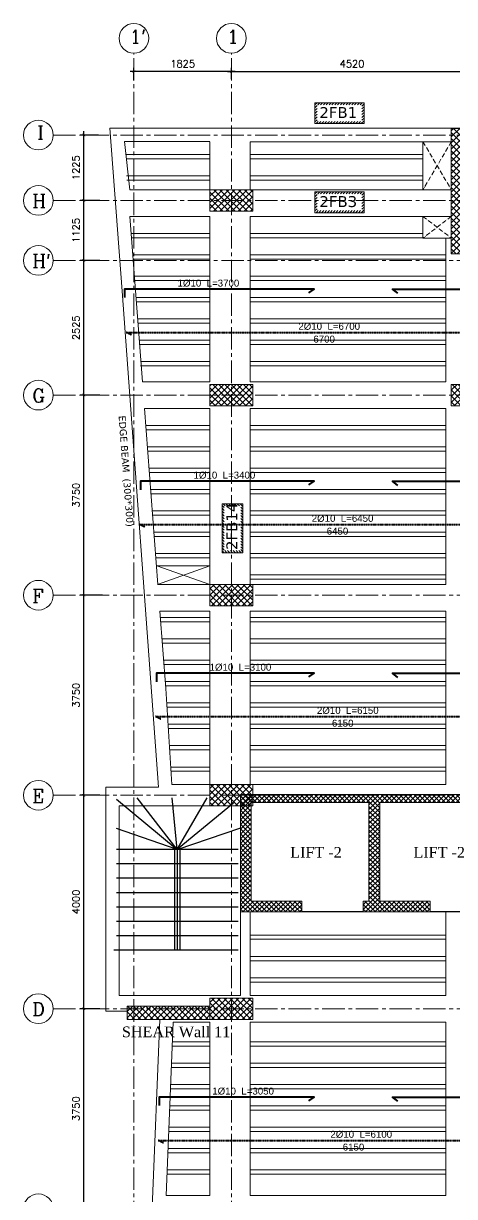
# Model space of a CAD drawing. Header units: inches. Extents: x -26151 to 62940, y -10194 to 246332.
# Drawn here: x 20302 to 21110, y 117849 to 120048 of the extents above; entities that cross this region are included whole.
import ezdxf

# ---------------------------------------------------------------- set-up
doc = ezdxf.new("R2010")
doc.units = ezdxf.units.IN
doc.header["$LTSCALE"] = 0.7
doc.header["$MEASUREMENT"] = 0
for name, pattern in [('ACAD_ISO10W100', [18, 12, -3, 0, -3]), ('CENTER2', [1.125, 0.75, -0.125, 0.125, -0.125]), ('DASHED2', [0.375, 0.25, -0.125])]:
    doc.linetypes.add(name, pattern=pattern)
doc.layers.get('0').update_dxf_attribs({"lineweight": 13})
doc.layers.get('Defpoints').update_dxf_attribs({"lineweight": 5})
for name, color, linetype, lineweight in [('axis', 254, 'ACAD_ISO10W100', 9), ('BEAM', 5, 'Continuous', 0), ('COLUMN', 4, 'Continuous', 20), ('dim', 1, 'Continuous', 25), ('hach', 9, 'Continuous', 9), ('hach 1', 254, 'Continuous', 9), ('hatch', 9, 'Continuous', 9), ('TEXT', 3, 'Continuous', 25), ('top renforcment', 7, 'Continuous', 40), ('VIS', 8, 'Continuous', 18)]:
    doc.layers.add(name, color=color, linetype=linetype, lineweight=lineweight)
doc.layers.add('FURNITURE', color=4, linetype='Continuous')
doc.styles.add('100', font='romans.shx', dxfattribs={"height": 13.5})
doc.styles.add('GENERATED_STYLE_4', font='verdanai.ttf')
doc.styles.add('QW', font='times.ttf', dxfattribs={"height": 15})
doc.styles.add('romanc', font='verdana.ttf', dxfattribs={"height": 250})
doc.styles.get("Standard").update_dxf_attribs({"font": 'arial.ttf', "height": 13})
doc.dimstyles.new('abr100', dxfattribs={"dimtxt": 15, "dimasz": 5, "dimexe": 7, "dimexo": 7, "dimgap": 8, "dimtad": 1, "dimdec": 0, "dimlfac": 10, "dimzin": 4, "dimdsep": 46, "dimtxsty": '100', "dimblk": 'ARCHTICK', "dimcen": 0.09, "dimdle": 7, "dimclrd": 1, "dimclre": 8, "dimclrt": 2, "dimadec": 0, "dimazin": 1, "dimtfac": 1, "dimtdec": 0, "dimtix": 1, "dimtofl": 0, "dimtmove": 0, "dimatfit": 3, "dimldrblk": 'ARCHTICK', "dimfxl": 0, "dimtolj": 1, "dimtzin": 0, "dimlwd": -1, "dimlwe": -1, "dimarcsym": 0})
doc.dimstyles.get("Standard").update_dxf_attribs({"dimtxt": 13, "dimasz": 5, "dimexe": 0.18, "dimexo": 0.0625, "dimgap": 6, "dimtad": 1, "dimdec": 0, "dimlfac": 10, "dimzin": 0, "dimdsep": 46, "dimtxsty": 'Standard', "dimblk": 'ARCHTICK', "dimcen": 0.09, "dimse1": 1, "dimse2": 1, "dimclrd": 1, "dimclre": 7, "dimclrt": 3, "dimadec": 0, "dimazin": 0, "dimtfac": 1, "dimtdec": 0, "dimtix": 1, "dimtofl": 0, "dimtmove": 0, "dimatfit": 3, "dimldrblk": 'ARCHTICK', "dimfxl": 0, "dimtolj": 1, "dimtzin": 0, "dimarcsym": 0})

# ---------------------------------------------------------------- blocks, each defined once
blk = doc.blocks.new('_ArchTick')
at = {"color": 0, "linetype": 'ByBlock', "lineweight": 0, "const_width": 0.15}
blk.add_lwpolyline([(-0.5, -0.5), (0.5, 0.5)], dxfattribs=at)
blk = doc.blocks.new('*D419')
at = {"layer": 'Defpoints', "color": 0, "transparency": 16777216}
for p in [(21143.9, 119957.4), (20691.9, 119936.5), (21143.9, 119925.7)]:
    blk.add_point(p, dxfattribs=at)
at = {"layer": 'dim', "color": 8, "transparency": 16777216}
for p, q in [((20691.9, 119943.5), (20691.9, 119964.4)), ((21143.9, 119932.7), (21143.9, 119964.4))]:
    blk.add_line(p, q, dxfattribs=at)
at = {"layer": 'dim', "color": 1, "transparency": 16777216}
blk.add_line((20684.9, 119957.4), (21150.9, 119957.4), dxfattribs=at)
at = {"layer": 'dim', "color": 1, "transparency": 16777216, "xscale": 5, "yscale": 5, "zscale": 5, "rotation": 180}
blk.add_blockref('_ArchTick', (20691.9, 119957.4), dxfattribs=at)
at = {"layer": 'dim', "color": 1, "transparency": 16777216, "xscale": 5, "yscale": 5, "zscale": 5}
blk.add_blockref('_ArchTick', (21143.9, 119957.4), dxfattribs=at)
at = {"layer": 'dim', "color": 2, "transparency": 16777216, "insert": (20917.9, 119972.1), "char_height": 13.5, "attachment_point": 5, "style": '100'}
blk.add_mtext('\\A1;4520', dxfattribs=at)
blk = doc.blocks.new('*D424')
at = {"layer": 'Defpoints', "color": 0, "transparency": 16777216}
for p in [(20415.6, 118201.1), (20452.8, 118201.1), (20432.9, 117826.1)]:
    blk.add_point(p, dxfattribs=at)
at = {"layer": 'dim', "color": 1, "transparency": 16777216}
blk.add_line((20415.6, 117819.1), (20415.6, 118208.1), dxfattribs=at)
at = {"layer": 'dim', "color": 8, "transparency": 16777216}
for p, q in [((20445.8, 118201.1), (20408.6, 118201.1)), ((20425.9, 117826.1), (20408.6, 117826.1))]:
    blk.add_line(p, q, dxfattribs=at)
at = {"layer": 'dim', "color": 1, "transparency": 16777216, "xscale": 5, "yscale": 5, "zscale": 5}
for p, rotation in [((20415.6, 118201.1), 90), ((20415.6, 117826.1), 270)]:
    blk.add_blockref('_ArchTick', p, dxfattribs=dict(at, rotation=rotation))
at = {"layer": 'dim', "color": 2, "transparency": 16777216, "insert": (20400.9, 118013.6), "char_height": 13.5, "attachment_point": 5, "rotation": 90, "style": '100'}
blk.add_mtext('\\A1;3750', dxfattribs=at)
blk = doc.blocks.new('*D425')
at = {"layer": 'Defpoints', "color": 0, "transparency": 16777216}
for p in [(20415.6, 118601.1), (20452.8, 118601.1), (20452.8, 118201.1)]:
    blk.add_point(p, dxfattribs=at)
at = {"layer": 'dim', "color": 8, "transparency": 16777216}
for p, q in [((20445.8, 118601.1), (20408.6, 118601.1)), ((20445.8, 118201.1), (20408.6, 118201.1))]:
    blk.add_line(p, q, dxfattribs=at)
at = {"layer": 'dim', "color": 1, "transparency": 16777216}
blk.add_line((20415.6, 118194.1), (20415.6, 118608.1), dxfattribs=at)
at = {"layer": 'dim', "color": 1, "transparency": 16777216, "xscale": 5, "yscale": 5, "zscale": 5}
for p, rotation in [((20415.6, 118601.1), 90), ((20415.6, 118201.1), 270)]:
    blk.add_blockref('_ArchTick', p, dxfattribs=dict(at, rotation=rotation))
at = {"layer": 'dim', "color": 2, "transparency": 16777216, "insert": (20400.9, 118401.1), "char_height": 13.5, "attachment_point": 5, "rotation": 90, "style": '100'}
blk.add_mtext('\\A1;4000', dxfattribs=at)
blk = doc.blocks.new('*D426')
at = {"layer": 'Defpoints', "color": 0, "transparency": 16777216}
for p in [(20415.6, 118976.1), (20457.8, 118976.1), (20452.8, 118601.1)]:
    blk.add_point(p, dxfattribs=at)
at = {"layer": 'dim', "color": 8, "transparency": 16777216}
for p, q in [((20450.8, 118976.1), (20408.6, 118976.1)), ((20445.8, 118601.1), (20408.6, 118601.1))]:
    blk.add_line(p, q, dxfattribs=at)
at = {"layer": 'dim', "color": 1, "transparency": 16777216}
blk.add_line((20415.6, 118594.1), (20415.6, 118983.1), dxfattribs=at)
at = {"layer": 'dim', "color": 1, "transparency": 16777216, "xscale": 5, "yscale": 5, "zscale": 5}
for p, rotation in [((20415.6, 118976.1), 90), ((20415.6, 118601.1), 270)]:
    blk.add_blockref('_ArchTick', p, dxfattribs=dict(at, rotation=rotation))
at = {"layer": 'dim', "color": 2, "transparency": 16777216, "insert": (20400.9, 118788.6), "char_height": 13.5, "attachment_point": 5, "rotation": 90, "style": '100'}
blk.add_mtext('\\A1;3750', dxfattribs=at)
blk = doc.blocks.new('*D427')
at = {"layer": 'Defpoints', "color": 0, "transparency": 16777216}
for p in [(20415.6, 119351.1), (20452.8, 119351.1), (20457.8, 118976.1)]:
    blk.add_point(p, dxfattribs=at)
at = {"layer": 'dim', "color": 8, "transparency": 16777216}
for p, q in [((20445.8, 119351.1), (20408.6, 119351.1)), ((20450.8, 118976.1), (20408.6, 118976.1))]:
    blk.add_line(p, q, dxfattribs=at)
at = {"layer": 'dim', "color": 1, "transparency": 16777216}
blk.add_line((20415.6, 118969.1), (20415.6, 119358.1), dxfattribs=at)
at = {"layer": 'dim', "color": 1, "transparency": 16777216, "xscale": 5, "yscale": 5, "zscale": 5}
for p, rotation in [((20415.6, 119351.1), 90), ((20415.6, 118976.1), 270)]:
    blk.add_blockref('_ArchTick', p, dxfattribs=dict(at, rotation=rotation))
at = {"layer": 'dim', "color": 2, "transparency": 16777216, "insert": (20400.9, 119163.6), "char_height": 13.5, "attachment_point": 5, "rotation": 90, "style": '100'}
blk.add_mtext('\\A1;3750', dxfattribs=at)
blk = doc.blocks.new('*D428')
at = {"layer": 'Defpoints', "color": 0, "transparency": 16777216}
for p in [(20415.6, 119603.6), (20452.8, 119603.6), (20452.8, 119351.1)]:
    blk.add_point(p, dxfattribs=at)
at = {"layer": 'dim', "color": 1, "transparency": 16777216}
blk.add_line((20415.6, 119344.1), (20415.6, 119610.6), dxfattribs=at)
at = {"layer": 'dim', "color": 8, "transparency": 16777216}
for p, q in [((20445.8, 119603.6), (20408.6, 119603.6)), ((20445.8, 119351.1), (20408.6, 119351.1))]:
    blk.add_line(p, q, dxfattribs=at)
at = {"layer": 'dim', "color": 1, "transparency": 16777216, "xscale": 5, "yscale": 5, "zscale": 5}
for p, rotation in [((20415.6, 119603.6), 90), ((20415.6, 119351.1), 270)]:
    blk.add_blockref('_ArchTick', p, dxfattribs=dict(at, rotation=rotation))
at = {"layer": 'dim', "color": 2, "transparency": 16777216, "insert": (20400.9, 119477.3), "char_height": 13.5, "attachment_point": 5, "rotation": 90, "style": '100'}
blk.add_mtext('\\A1;2525', dxfattribs=at)
blk = doc.blocks.new('*D429')
at = {"layer": 'Defpoints', "color": 0, "transparency": 16777216}
for p in [(20415.6, 119838.6), (20449.9, 119838.6), (20452.8, 119716.1)]:
    blk.add_point(p, dxfattribs=at)
at = {"layer": 'dim', "color": 8, "transparency": 16777216}
for p, q in [((20442.9, 119838.6), (20408.6, 119838.6)), ((20445.8, 119716.1), (20408.6, 119716.1))]:
    blk.add_line(p, q, dxfattribs=at)
at = {"layer": 'dim', "color": 1, "transparency": 16777216}
blk.add_line((20415.6, 119709.1), (20415.6, 119845.6), dxfattribs=at)
at = {"layer": 'dim', "color": 1, "transparency": 16777216, "xscale": 5, "yscale": 5, "zscale": 5}
for p, rotation in [((20415.6, 119838.6), 90), ((20415.6, 119716.1), 270)]:
    blk.add_blockref('_ArchTick', p, dxfattribs=dict(at, rotation=rotation))
at = {"layer": 'dim', "color": 2, "transparency": 16777216, "insert": (20400.9, 119777.3), "char_height": 13.5, "attachment_point": 5, "rotation": 90, "style": '100'}
blk.add_mtext('\\A1;1225', dxfattribs=at)
blk = doc.blocks.new('*D430')
at = {"layer": 'Defpoints', "color": 0, "transparency": 16777216}
for p in [(20415.6, 119716.1), (20452.8, 119716.1), (20452.8, 119603.6)]:
    blk.add_point(p, dxfattribs=at)
at = {"layer": 'dim', "color": 1, "transparency": 16777216}
blk.add_line((20415.6, 119596.6), (20415.6, 119723.1), dxfattribs=at)
at = {"layer": 'dim', "color": 8, "transparency": 16777216}
for p, q in [((20445.8, 119716.1), (20408.6, 119716.1)), ((20445.8, 119603.6), (20408.6, 119603.6))]:
    blk.add_line(p, q, dxfattribs=at)
at = {"layer": 'dim', "color": 1, "transparency": 16777216, "xscale": 5, "yscale": 5, "zscale": 5}
for p, rotation in [((20415.6, 119716.1), 90), ((20415.6, 119603.6), 270)]:
    blk.add_blockref('_ArchTick', p, dxfattribs=dict(at, rotation=rotation))
at = {"layer": 'dim', "color": 2, "transparency": 16777216, "insert": (20400.9, 119659.8), "char_height": 13.5, "attachment_point": 5, "rotation": 90, "style": '100'}
blk.add_mtext('\\A1;1125', dxfattribs=at)
blk = doc.blocks.new('*D441')
at = {"layer": 'Defpoints', "color": 0, "transparency": 16777216}
for p in [(20509.4, 119957.4), (20509.4, 119934), (20691.9, 119936.8)]:
    blk.add_point(p, dxfattribs=at)
at = {"layer": 'dim', "color": 8, "transparency": 16777216}
for p, q in [((20509.4, 119941), (20509.4, 119964.4)), ((20691.9, 119943.8), (20691.9, 119964.4))]:
    blk.add_line(p, q, dxfattribs=at)
at = {"layer": 'dim', "color": 1, "transparency": 16777216}
blk.add_line((20698.9, 119957.4), (20502.4, 119957.4), dxfattribs=at)
at = {"layer": 'dim', "color": 1, "transparency": 16777216, "xscale": 5, "yscale": 5, "zscale": 5, "rotation": 180}
blk.add_blockref('_ArchTick', (20509.4, 119957.4), dxfattribs=at)
at = {"layer": 'dim', "color": 1, "transparency": 16777216, "xscale": 5, "yscale": 5, "zscale": 5}
blk.add_blockref('_ArchTick', (20691.9, 119957.4), dxfattribs=at)
at = {"layer": 'dim', "color": 2, "transparency": 16777216, "insert": (20600.6, 119972.1), "char_height": 13.5, "attachment_point": 5, "style": '100'}
blk.add_mtext('\\A1;1825', dxfattribs=at)
blk = doc.blocks.new('lift')
at = {"layer": 'axis'}
h = blk.add_hatch(dxfattribs=at)
h.set_pattern_fill('ANSI37', color=256, scale=50, style=0)
h.paths.add_polyline_path([(354851.4, -40571.9), (354816.4, -40571.9), (354350.9, -40571.9), (354350.9, -40772), (354350.9, -40792), (354465.6, -40792), (354465.6, -40772), (354370.9, -40772), (354370.9, -40586.9), (354591.3, -40586.9), (354591.3, -40772), (354580.6, -40772), (354580.6, -40792), (354706.4, -40792), (354706.4, -40772), (354611.7, -40772), (354611.7, -40586.9), (354831.4, -40586.9), (354831.4, -40772), (354821.4, -40772), (354821.4, -40792), (354851.4, -40792)])
at = {"linetype": 'ByBlock'}
for points in [[(354350.9, -40772), (354350.9, -40772), (354350.9, -40571.9), (354816.4, -40571.9)], [(354465.6, -40792), (354350.9, -40792), (354350.9, -40586.9)], [(354370.9, -40586.9), (354591.3, -40586.9)], [(354380.9, -40772), (354370.9, -40772), (354370.9, -40586.9)], [(354375.9, -40571.9), (354756.4, -40571.9)], [(354375.9, -40571.9), (354756.4, -40571.9)], [(354591.3, -40586.9), (354591.3, -40772)], [(354611.7, -40586.9), (354831.4, -40586.9), (354831.4, -40772), (354821.4, -40772)], [(354611.7, -40586.9), (354611.7, -40772)], [(354816.4, -40571.9), (354851.4, -40571.9), (354851.4, -40792), (354821.4, -40792)], [(354370.9, -40772), (354465.6, -40772)], [(354465.6, -40772), (354465.6, -40792)], [(354591.3, -40772), (354580.6, -40772)], [(354580.6, -40772), (354580.6, -40792)], [(354590.6, -40772), (354580.6, -40772), (354580.6, -40792)], [(354706.4, -40772), (354611.7, -40772)], [(354706.4, -40772), (354706.4, -40792)], [(354821.4, -40772), (354821.4, -40792)], [(354831.4, -40772), (354821.4, -40772), (354821.4, -40792)], [(354706.4, -40792), (354580.6, -40792)]]:
    blk.add_lwpolyline(points, dxfattribs=at)
at = {"layer": 'FURNITURE'}
for p, q in [((354580.6, -40792), (354465.6, -40792)), ((354580.6, -40792), (354465.6, -40792)), ((354821.4, -40792), (354706.4, -40792))]:
    blk.add_line(p, q, dxfattribs=at)
blk = doc.blocks.new('*D443')
at = {"layer": 'Defpoints', "color": 0, "transparency": 16777216}
for p in [(20519.9, 119083.4, -19467.6), (21164.9, 119083.4, -59863), (21164.9, 119083.4)]:
    blk.add_point(p, dxfattribs=at)
at = {"layer": 'TEXT', "color": 3, "transparency": 16777216, "insert": (20890.7, 119096.1), "char_height": 13, "attachment_point": 5}
blk.add_mtext('\\A1;6450', dxfattribs=at)
blk = doc.blocks.new('*D444')
at = {"layer": 'Defpoints', "color": 0, "transparency": 16777216}
for p in [(20519.9, 119108.6), (21164.9, 119108.6, -19467.6), (21164.9, 119106.9)]:
    blk.add_point(p, dxfattribs=at)
at = {"layer": 'TEXT', "color": 3, "transparency": 16777216, "insert": (20900.2, 119119.9), "char_height": 13, "attachment_point": 5}
blk.add_mtext('\\A1;2%%C10  L=6450', dxfattribs=at)
blk = doc.blocks.new('*D450')
at = {"layer": 'Defpoints', "color": 0, "transparency": 16777216}
for p in [(20993.9, 119189.8), (21358.9, 119189.8), (21358.9, 119188.1)]:
    blk.add_point(p, dxfattribs=at)
at = {"layer": 'TEXT', "color": 3, "transparency": 16777216, "insert": (21175.3, 119201.1), "char_height": 13, "attachment_point": 5}
blk.add_mtext('\\A1;1%%C10 L=3650', dxfattribs=at)
blk = doc.blocks.new('*D453')
at = {"layer": 'Defpoints', "color": 0, "transparency": 16777216}
for p in [(20506.9, 119189.6), (20506.9, 119187.9), (20846.9, 119189.6, 13009.9)]:
    blk.add_point(p, dxfattribs=at)
at = {"layer": 'TEXT', "color": 3, "transparency": 16777216, "insert": (20678.9, 119200.9), "char_height": 13, "attachment_point": 5}
blk.add_mtext('\\A1;1%%C10  L=3400', dxfattribs=at)
blk = doc.blocks.new('*D456')
at = {"layer": 'Defpoints', "color": 0, "transparency": 16777216}
for p in [(20549.9, 118723.4, -19467.6), (21164.9, 118723.4, -59863), (21164.9, 118723.4)]:
    blk.add_point(p, dxfattribs=at)
at = {"layer": 'TEXT', "color": 3, "transparency": 16777216, "insert": (20900.5, 118736.1), "char_height": 13, "attachment_point": 5}
blk.add_mtext('\\A1;6150', dxfattribs=at)
blk = doc.blocks.new('*D457')
at = {"layer": 'Defpoints', "color": 0, "transparency": 16777216}
for p in [(20549.9, 118748.6), (21164.9, 118748.6, -19467.6), (21164.9, 118746.9)]:
    blk.add_point(p, dxfattribs=at)
at = {"layer": 'TEXT', "color": 3, "transparency": 16777216, "insert": (20910, 118759.9), "char_height": 13, "attachment_point": 5}
blk.add_mtext('\\A1;2%%C10  L=6150', dxfattribs=at)
blk = doc.blocks.new('*D463')
at = {"layer": 'Defpoints', "color": 0, "transparency": 16777216}
for p in [(20993.9, 118829.8), (21358.9, 118829.8), (21358.9, 118828.1)]:
    blk.add_point(p, dxfattribs=at)
at = {"layer": 'TEXT', "color": 3, "transparency": 16777216, "insert": (21175.3, 118841.1), "char_height": 13, "attachment_point": 5}
blk.add_mtext('\\A1;1%%C10 L=3650', dxfattribs=at)
blk = doc.blocks.new('*D466')
at = {"layer": 'Defpoints', "color": 0, "transparency": 16777216}
for p in [(20536.9, 118829.6), (20536.9, 118827.9), (20846.9, 118829.6, 13009.9)]:
    blk.add_point(p, dxfattribs=at)
at = {"layer": 'TEXT', "color": 3, "transparency": 16777216, "insert": (20708.9, 118840.9), "char_height": 13, "attachment_point": 5}
blk.add_mtext('\\A1;1%%C10  L=3100', dxfattribs=at)
blk = doc.blocks.new('*D468')
at = {"layer": 'Defpoints', "color": 0, "transparency": 16777216}
for p in [(20494.9, 119443.4, -19467.6), (21164.9, 119443.4, -59863), (21164.9, 119443.4)]:
    blk.add_point(p, dxfattribs=at)
at = {"layer": 'TEXT', "color": 3, "transparency": 16777216, "insert": (20865.7, 119456), "char_height": 13, "attachment_point": 5}
blk.add_mtext('\\A1;6700', dxfattribs=at)
blk = doc.blocks.new('*D469')
at = {"layer": 'Defpoints', "color": 0, "transparency": 16777216}
for p in [(20494.9, 119468.5), (21164.9, 119468.5, -19467.6), (21164.9, 119466.8)]:
    blk.add_point(p, dxfattribs=at)
at = {"layer": 'TEXT', "color": 3, "transparency": 16777216, "insert": (20875.2, 119479.8), "char_height": 13, "attachment_point": 5}
blk.add_mtext('\\A1;2%%C10  L=6700', dxfattribs=at)
blk = doc.blocks.new('*D475')
at = {"layer": 'Defpoints', "color": 0, "transparency": 16777216}
for p in [(20993.9, 119549.8), (21358.9, 119549.8), (21358.9, 119548.1)]:
    blk.add_point(p, dxfattribs=at)
at = {"layer": 'TEXT', "color": 3, "transparency": 16777216, "insert": (21175.3, 119561.1), "char_height": 13, "attachment_point": 5}
blk.add_mtext('\\A1;1%%C10 L=3650', dxfattribs=at)
blk = doc.blocks.new('*D478')
at = {"layer": 'Defpoints', "color": 0, "transparency": 16777216}
for p in [(20476.9, 119549.5), (20476.9, 119547.8), (20846.9, 119549.5, 13009.9)]:
    blk.add_point(p, dxfattribs=at)
at = {"layer": 'TEXT', "color": 3, "transparency": 16777216, "insert": (20648.9, 119560.8), "char_height": 13, "attachment_point": 5}
blk.add_mtext('\\A1;1%%C10  L=3700', dxfattribs=at)
blk = doc.blocks.new('*D480')
at = {"layer": 'Defpoints', "color": 0, "transparency": 16777216}
for p in [(20549.9, 117929, -19467.6), (21164.9, 117929, -59863), (21164.9, 117929)]:
    blk.add_point(p, dxfattribs=at)
at = {"layer": 'TEXT', "color": 3, "transparency": 16777216, "insert": (20920.7, 117941.6), "char_height": 13, "attachment_point": 5}
blk.add_mtext('\\A1;6150', dxfattribs=at)
blk = doc.blocks.new('*D481')
at = {"layer": 'Defpoints', "color": 0, "transparency": 16777216}
for p in [(20554.9, 117954.1), (21164.9, 117954.1, -19467.6), (21164.9, 117952.4)]:
    blk.add_point(p, dxfattribs=at)
at = {"layer": 'TEXT', "color": 3, "transparency": 16777216, "insert": (20935.2, 117965.4), "char_height": 13, "attachment_point": 5}
blk.add_mtext('\\A1;2%%C10  L=6100', dxfattribs=at)
blk = doc.blocks.new('*D487')
at = {"layer": 'Defpoints', "color": 0, "transparency": 16777216}
for p in [(20993.9, 118035.4), (21358.9, 118035.4), (21358.9, 118033.7)]:
    blk.add_point(p, dxfattribs=at)
at = {"layer": 'TEXT', "color": 3, "transparency": 16777216, "insert": (21175.3, 118046.7), "char_height": 13, "attachment_point": 5}
blk.add_mtext('\\A1;1%%C10 L=3650', dxfattribs=at)
blk = doc.blocks.new('*D490')
at = {"layer": 'Defpoints', "color": 0, "transparency": 16777216}
for p in [(20541.9, 118035.1), (20541.9, 118033.4), (20846.9, 118035.1, 13009.9)]:
    blk.add_point(p, dxfattribs=at)
at = {"layer": 'TEXT', "color": 3, "transparency": 16777216, "insert": (20713.9, 118046.4), "char_height": 13, "attachment_point": 5}
blk.add_mtext('\\A1;1%%C10  L=3050', dxfattribs=at)

msp = doc.modelspace()

# ---------------------------------------------------------------- hatches: boundary and pattern name
at = {"layer": 'hach 1', "linetype": 'ByBlock'}
h = msp.add_hatch(dxfattribs=at)
h.set_pattern_fill('ANSI31', color=256, scale=30, style=0)
h.set_pattern_definition([(45, (33305.9056, 220.7946), (-2.65165043, 2.65165043), [])])
h.paths.add_polyline_path([(20940.45, 119898.96), (20848.51, 119898.96), (20848.51, 119859.96), (20940.45, 119859.96)])
h.paths.add_polyline_path([(20936.45, 119894.96), (20936.45, 119863.96), (20852.51, 119863.96), (20852.51, 119894.96)], flags=16)
h = msp.add_hatch(dxfattribs=at)
h.set_pattern_fill('ANSI31', color=256, scale=30, style=0)
h.set_pattern_definition([(45, (33305.9056, 53.9038), (-2.65165043, 2.65165043), [])])
h.paths.add_polyline_path([(20940.45, 119732.07), (20848.51, 119732.07), (20848.51, 119693.07), (20940.45, 119693.07)])
h.paths.add_polyline_path([(20936.45, 119728.07), (20936.45, 119697.07), (20852.51, 119697.07), (20852.51, 119728.07)], flags=16)
h = msp.add_hatch(dxfattribs=at)
h.set_pattern_fill('ANSI31', color=256, scale=30, angle=90, style=0)
h.set_pattern_definition([(135, (140352.6157, 131513.06), (-2.65165043, -2.65165043), [])])
h.paths.add_polyline_path([(20674.45, 119147.61), (20674.45, 119055.66), (20713.45, 119055.66), (20713.45, 119147.61)])
h.paths.add_polyline_path([(20678.45, 119143.61), (20709.45, 119143.61), (20709.45, 119059.66), (20678.45, 119059.66)], flags=16)
at = {"layer": 'hatch', "ltscale": 0.5}
h = msp.add_hatch(dxfattribs=at)
h.set_pattern_fill('NET', color=256, scale=65, angle=45, style=0)
h.set_pattern_definition([(45, (-408986.5, -142804.396), (-5.7452426, 5.7452426), []), (135, (-408986.5, -142804.396), (-5.7452426, -5.7452426), [])])
h.paths.add_polyline_path([(21363.88, 119591.08), (21363.88, 119851.08), (21103.88, 119851.08), (21103.88, 119616.08), (21213.88, 119616.08), (21213.88, 119641.08), (21128.88, 119641.08), (21128.88, 119826.08), (21338.88, 119826.08), (21338.88, 119641.08), (21328.88, 119641.08), (21328.88, 119616.08), (21338.88, 119616.08), (21338.88, 119591.08)])
h = msp.add_hatch(dxfattribs=at)
h.set_pattern_fill('NET', color=256, scale=65, angle=45, style=0)
h.set_pattern_definition([(45, (-441428.3075, -142697.6286), (-5.7452426, 5.7452426), []), (135, (-441428.3075, -142697.6286), (-5.7452426, -5.7452426), [])])
h.paths.add_polyline_path([(20651.88, 119736.08), (20731.88, 119736.08), (20731.88, 119696.08), (20651.88, 119696.08)])
h = msp.add_hatch(dxfattribs=at)
h.set_pattern_fill('NET', color=256, scale=65, angle=45, style=0)
h.set_pattern_definition([(45, (-441428.3075, -142662.6286), (-5.7452426, 5.7452426), []), (135, (-441428.3075, -142662.6286), (-5.7452426, -5.7452426), [])])
h.paths.add_polyline_path([(20651.88, 119371.08), (20731.88, 119371.08), (20731.88, 119331.08), (20651.88, 119331.08)])
h = msp.add_hatch(dxfattribs=at)
h.set_pattern_fill('NET', color=256, scale=65, angle=45, style=0)
h.set_pattern_definition([(45, (-441416.3075, -142662.6286), (-5.7452426, 5.7452426), []), (135, (-441416.3075, -142662.6286), (-5.7452426, -5.7452426), [])])
h.paths.add_polyline_path([(21103.88, 119371.08), (21183.88, 119371.08), (21183.88, 119331.08), (21103.88, 119331.08)])
h = msp.add_hatch(dxfattribs=at)
h.set_pattern_fill('NET', color=256, scale=65, angle=45, style=0)
h.set_pattern_definition([(45, (-441868.3075, -141437.6286), (-5.7452426, 5.7452426), []), (135, (-441868.3075, -141437.6286), (-5.7452426, -5.7452426), [])])
h.paths.add_polyline_path([(20651.88, 118996.08), (20731.88, 118996.08), (20731.88, 118956.08), (20651.88, 118956.08)])
h = msp.add_hatch(dxfattribs=at)
h.set_pattern_fill('NET', color=256, scale=65, angle=45, style=0)
h.set_pattern_definition([(45, (-442508.3075, -142612.6286), (-5.7452426, 5.7452426), []), (135, (-442508.3075, -142612.6286), (-5.7452426, -5.7452426), [])])
h.paths.add_polyline_path([(20651.88, 118621.08), (20731.88, 118621.08), (20731.88, 118581.08), (20651.88, 118581.08)])
h = msp.add_hatch(dxfattribs=at)
h.set_pattern_fill('NET', color=256, scale=65, angle=45, style=0)
h.set_pattern_definition([(45, (-376091.807, -128534.149), (-5.7452426, 5.7452426), []), (135, (-376091.807, -128534.149), (-5.7452426, -5.7452426), [])])
edge = h.paths.add_edge_path()
edge.add_line((20651.88, 118181.08), (20496.88, 118181.08))
edge.add_line((20496.88, 118181.08), (20496.88, 118206.08))
edge.add_line((20496.88, 118206.08), (20651.88, 118206.08))
h = msp.add_hatch(dxfattribs=at)
h.set_pattern_fill('NET', color=256, scale=65, angle=45, style=0)
h.set_pattern_definition([(45, (-376091.807, -128534.149), (-5.7452426, 5.7452426), []), (135, (-376091.807, -128534.149), (-5.7452426, -5.7452426), [])])
h.paths.add_polyline_path([(20651.88, 118221.08), (20731.88, 118221.08), (20731.88, 118181.08), (20651.88, 118181.08)])

# ---------------------------------------------------------------- linework, layer by layer
at = {"lineweight": 20}
for centre in [(20509.37, 120019.84), (20691.87, 120019.84), (20330.33, 119838.58), (20330.33, 119716.08), (20330.33, 119603.58), (20330.33, 119351.08), (20330.33, 118976.08), (20330.33, 118601.08), (20330.33, 118201.08), (20330.33, 117826.08)]:
    msp.add_ellipse(centre, major_axis=(-0.02, 27.86), ratio=1, start_param=4.7118466, end_param=10.9950319, dxfattribs=at)
at = {"layer": 'axis', "linetype": 'CENTER2', "ltscale": 80}
for p, q in [((20509.38, 116601.69), (20509.38, 119991.98)), ((20691.88, 116601.69), (20691.88, 119991.98)), ((20358.19, 119838.58), (22518.23, 119838.58)), ((20358.19, 119716.08), (22518.23, 119716.08)), ((20358.19, 119603.58), (22518.23, 119603.58)), ((20358.19, 119351.08), (22518.23, 119351.08)), ((20358.19, 118976.08), (22518.23, 118976.08)), ((20358.19, 118601.08), (22518.23, 118601.08)), ((20358.19, 118201.08), (22518.23, 118201.08))]:
    msp.add_line(p, q, dxfattribs=at)
at = {"layer": 'axis'}
for p, q in [((21103.88, 119826.08), (21050.81, 119736.08)), ((21050.81, 119826.08), (21103.88, 119736.08)), ((21050.81, 119686.08), (21103.88, 119645.26)), ((21103.88, 119686.08), (21050.81, 119645.26))]:
    msp.add_line(p, q, dxfattribs=at)
at = {"layer": 'BEAM', "linetype": 'Continuous'}
for p, q in [((20651.88, 119736.08), (20651.88, 119826.08)), ((20726.88, 119736.08), (20726.88, 119826.08)), ((20726.88, 119826.08), (21050.81, 119826.08)), ((20501.63, 119736.08), (20656.88, 119736.08)), ((20726.88, 119736.08), (21103.88, 119736.08)), ((20501.69, 119686.08), (20651.88, 119686.08)), ((20651.88, 119376.08), (20651.88, 119686.08)), ((20726.88, 119686.08), (21103.88, 119686.08)), ((20726.88, 119376.08), (20726.88, 119686.08)), ((21093.88, 119376.08), (21093.88, 119645.26)), ((20525.3, 119376.08), (20651.88, 119376.08)), ((20726.88, 119376.08), (21093.88, 119376.08)), ((20529.1, 119326.08), (20651.88, 119326.08)), ((20651.88, 118996.08), (20651.88, 119326.08)), ((20726.88, 119326.08), (21093.88, 119326.08)), ((20726.88, 118996.08), (20726.88, 119326.08)), ((21093.88, 118996.08), (21093.88, 119326.08)), ((20651.88, 119031.08), (20551.5, 119031.08)), ((20554.16, 118996.08), (20651.88, 118996.08)), ((20726.88, 118996.08), (21093.88, 118996.08)), ((20557.95, 118946.08), (20651.88, 118946.08)), ((20651.88, 118621.08), (20651.88, 118946.08)), ((20726.88, 118621.08), (20726.88, 118946.08)), ((20726.88, 118946.08), (21093.88, 118946.08)), ((21093.88, 118621.08), (21093.88, 118946.08)), ((20580.33, 118621.08), (20651.88, 118621.08)), ((20726.88, 118621.08), (21093.88, 118621.08)), ((20481.93, 118581.08), (20651.88, 118581.08)), ((20481.93, 118226.08), (20481.93, 118581.08)), ((20709.14, 118571.08), (20709.14, 118226.08)), ((20726.88, 118382.37), (20726.88, 118226.08)), ((21093.88, 118226.08), (21093.88, 118382.37)), ((20481.93, 118226.08), (20709.14, 118226.08)), ((20726.88, 118226.08), (21093.88, 118226.08)), ((20583.02, 118176.08), (20651.88, 118176.08)), ((20651.88, 118176.08), (20651.88, 117851.08)), ((20726.88, 118176.08), (20726.88, 117851.08)), ((20726.88, 118176.08), (21093.88, 118176.08)), ((21093.88, 117851.08), (21093.88, 118176.08)), ((20569.52, 117851.08), (20651.88, 117851.08)), ((20726.88, 117851.08), (21093.88, 117851.08))]:
    msp.add_line(p, q, dxfattribs=at)
for points in [[(20496.88, 118181.08), (20496.88, 118196.64), (20456.94, 118196.64), (20456.94, 118616.34), (20555.58, 118616.33), (20487.3, 119545.8), (20464.04, 119851.26), (20497, 119851.26)], [(20487.3, 119545.8), (20464.04, 119851.26), (22467.62, 119851.27), (22410.37, 119301.09), (22401.92, 119147.66), (22375.43, 118601.08), (22377.84, 118040.37), (22393.24, 117666.09)], [(20501.63, 119736.08), (20491.88, 119826.26), (20651.88, 119826.26)], [(20497, 119826.26), (20491.88, 119826.26), (20501.63, 119736.08)], [(21050.81, 119686.08), (21050.81, 119645.26), (21103.88, 119645.26), (21103.88, 119826.08), (21050.81, 119826.08), (21050.81, 119736.08)], [(20525.3, 119376.08), (20501.69, 119686.08)], [(20554.16, 118996.08), (20529.1, 119326.08)], [(20580.33, 118621.08), (20568.95, 118801.2), (20557.95, 118946.08)], [(20528.92, 117476.08), (20558.21, 118181.08)], [(20569.52, 117851.08), (20583.02, 118176.08)]]:
    msp.add_lwpolyline(points, dxfattribs=at)
at = {"layer": 'COLUMN'}
for points in [[(21363.88, 119591.08), (21363.88, 119851.08), (21103.88, 119851.08), (21103.88, 119616.08), (21213.88, 119616.08), (21213.88, 119641.08), (21128.88, 119641.08), (21128.88, 119826.08), (21338.88, 119826.08), (21338.88, 119641.08), (21338.88, 119641.08), (21328.88, 119641.08), (21328.88, 119616.08), (21338.88, 119616.08), (21338.88, 119591.08), (21363.88, 119591.08), (21363.88, 119591.08)], [(20651.88, 118181.08), (20496.88, 118181.08), (20496.88, 118206.08), (20651.88, 118206.08)]]:
    msp.add_lwpolyline(points, dxfattribs=at)
for points in [[(20651.88, 119736.08), (20731.88, 119736.08), (20731.88, 119696.08), (20651.88, 119696.08)], [(20651.88, 119371.08), (20731.88, 119371.08), (20731.88, 119331.08), (20651.88, 119331.08)], [(20651.88, 119371.08), (20731.88, 119371.08), (20731.88, 119331.08), (20651.88, 119331.08)], [(21103.88, 119371.08), (21183.88, 119371.08), (21183.88, 119331.08), (21103.88, 119331.08)], [(20651.88, 118996.08), (20731.88, 118996.08), (20731.88, 118956.08), (20651.88, 118956.08)], [(20651.88, 118621.08), (20731.88, 118621.08), (20731.88, 118581.08), (20651.88, 118581.08)], [(20651.88, 118221.08), (20731.88, 118221.08), (20731.88, 118181.08), (20651.88, 118181.08)], [(20651.88, 118221.08), (20731.88, 118221.08), (20731.88, 118181.08), (20651.88, 118181.08)]]:
    msp.add_lwpolyline(points, close=True, dxfattribs=at)
at = {"layer": 'FURNITURE', "ltscale": 3}
for p, q in [((20476.95, 118593.83), (20590.66, 118499.47)), ((20590.66, 118499.47), (20515.18, 118596.33)), ((20590.66, 118499.47), (20580.91, 118596.33)), ((20590.66, 118499.47), (20646.64, 118596.33)), ((20695.88, 118586.33), (20590.66, 118499.47)), ((20590.66, 118499.47), (20476.95, 118538.58)), ((20590.66, 118499.47), (20709.38, 118540.3)), ((20704.38, 118499.47), (20476.95, 118499.47)), ((20585.66, 118499.47), (20585.66, 118310.47)), ((20590.66, 118499.47), (20590.66, 118310.47)), ((20595.66, 118499.47), (20595.66, 118310.47)), ((20704.38, 118472.47), (20476.95, 118472.47)), ((20704.38, 118445.47), (20476.95, 118445.47)), ((20704.38, 118418.23), (20476.95, 118418.46)), ((20704.38, 118391.23), (20476.95, 118391.46)), ((20704.38, 118364.23), (20476.95, 118364.46)), ((20704.38, 118337.47), (20476.95, 118337.47)), ((20704.38, 118310.47), (20471.95, 118310.47))]:
    msp.add_line(p, q, dxfattribs=at)
at = {"layer": 'hach', "linetype": 'ByBlock'}
for p, q in [((20651.88, 119802.08), (20495.36, 119802.08)), ((20651.88, 119794.08), (20496.22, 119794.08)), ((21050.81, 119802.08), (20726.88, 119802.08)), ((21050.81, 119794.08), (20726.88, 119794.08)), ((20651.88, 119762.08), (20495.36, 119762.08)), ((20651.88, 119754.08), (20496.22, 119754.08)), ((21050.81, 119762.08), (20726.88, 119762.08)), ((21050.81, 119754.08), (20726.88, 119754.08)), ((20651.88, 119654.08), (20504.13, 119654.08)), ((21050.81, 119654.08), (20726.88, 119654.08)), ((20651.88, 119646.08), (20504.74, 119646.08)), ((21050.81, 119646.08), (20726.88, 119646.08)), ((20651.88, 119614.08), (20507.17, 119614.08)), ((21093.88, 119614.08), (20726.88, 119614.08)), ((20651.88, 119606.08), (20507.78, 119606.08)), ((21093.88, 119606.08), (20726.88, 119606.08)), ((20651.88, 119574.08), (20510.22, 119574.08)), ((20651.88, 119566.08), (20510.83, 119566.08)), ((21093.88, 119574.08), (20726.88, 119574.08)), ((21093.88, 119566.08), (20726.88, 119566.08)), ((20651.88, 119534.08), (20513.27, 119534.08)), ((20651.88, 119526.08), (20513.88, 119526.08)), ((21093.88, 119534.08), (20726.88, 119534.08)), ((21093.88, 119526.08), (20726.88, 119526.08)), ((20651.88, 119494.08), (20516.31, 119494.08)), ((20651.88, 119486.08), (20516.92, 119486.08)), ((21093.88, 119494.08), (20726.88, 119494.08)), ((21093.88, 119486.08), (20726.88, 119486.08)), ((20651.88, 119454.08), (20519.36, 119454.08)), ((20651.88, 119446.08), (20519.97, 119446.08)), ((21093.88, 119454.08), (20726.88, 119454.08)), ((21093.88, 119446.08), (20726.88, 119446.08)), ((20651.88, 119414.08), (20521.88, 119414.08)), ((21093.88, 119414.08), (20726.88, 119414.08)), ((20651.88, 119406.08), (20521.88, 119406.08)), ((21093.88, 119406.08), (20726.88, 119406.08)), ((20651.88, 119294.08), (20531.53, 119294.08)), ((20651.88, 119286.08), (20532.14, 119286.08)), ((21093.88, 119294.08), (20726.88, 119294.08)), ((21093.88, 119286.08), (20726.88, 119286.08)), ((20651.88, 119254.08), (20534.57, 119254.08)), ((20651.88, 119246.08), (20535.18, 119246.08)), ((21093.88, 119254.08), (20726.88, 119254.08)), ((21093.88, 119246.08), (20726.88, 119246.08)), ((20651.88, 119214.08), (20537.61, 119214.08)), ((21093.88, 119214.08), (20726.88, 119214.08)), ((20651.88, 119206.08), (20538.21, 119206.08)), ((21093.88, 119206.08), (20726.88, 119206.08)), ((20651.88, 119174.08), (20540.64, 119174.08)), ((21093.88, 119174.08), (20726.88, 119174.08)), ((20651.88, 119166.08), (20541.25, 119166.08)), ((21093.88, 119166.08), (20726.88, 119166.08)), ((20651.88, 119134.08), (20543.68, 119134.08)), ((20651.88, 119126.08), (20544.29, 119126.08)), ((21093.88, 119134.08), (20726.88, 119134.08)), ((21093.88, 119126.08), (20726.88, 119126.08)), ((20651.88, 119094.08), (20546.72, 119094.08)), ((20651.88, 119086.08), (20547.32, 119086.08)), ((21093.88, 119094.08), (20726.88, 119094.08)), ((21093.88, 119086.08), (20726.88, 119086.08)), ((20651.88, 119054.08), (20549.75, 119054.08)), ((20651.88, 119046.08), (20550.36, 119046.08)), ((21093.88, 119054.08), (20726.88, 119054.08)), ((21093.88, 119046.08), (20726.88, 119046.08)), ((21093.88, 119014.08), (20726.88, 119014.08)), ((21093.88, 119006.08), (20726.88, 119006.08)), ((20651.88, 118934.08), (20558.86, 118934.08)), ((21093.88, 118934.08), (20726.88, 118934.08)), ((20651.88, 118926.08), (20559.47, 118926.08)), ((21093.88, 118926.08), (20726.88, 118926.08)), ((20651.88, 118894.08), (20561.9, 118894.08)), ((20651.88, 118886.08), (20562.51, 118886.08)), ((21093.88, 118894.08), (20726.88, 118894.08)), ((21093.88, 118886.08), (20726.88, 118886.08)), ((20651.88, 118854.08), (20564.94, 118854.08)), ((20651.88, 118846.08), (20565.54, 118846.08)), ((21093.88, 118854.08), (20726.88, 118854.08)), ((21093.88, 118846.08), (20726.88, 118846.08)), ((20651.88, 118814.08), (20567.97, 118814.08)), ((20651.88, 118806.08), (20568.58, 118806.08)), ((21093.88, 118814.08), (20726.88, 118814.08)), ((21093.88, 118806.08), (20726.88, 118806.08)), ((20651.88, 118774.08), (20570.66, 118774.08)), ((20651.88, 118766.08), (20571.17, 118766.08)), ((21093.88, 118774.08), (20726.88, 118774.08)), ((21093.88, 118766.08), (20726.88, 118766.08)), ((20651.88, 118734.08), (20573.19, 118734.08)), ((21093.88, 118734.08), (20726.88, 118734.08)), ((20651.88, 118726.08), (20573.7, 118726.08)), ((21093.88, 118726.08), (20726.88, 118726.08)), ((20651.88, 118694.08), (20575.72, 118694.08)), ((21093.88, 118694.08), (20726.88, 118694.08)), ((20651.88, 118686.08), (20576.22, 118686.08)), ((21093.88, 118686.08), (20726.88, 118686.08)), ((20651.88, 118654.08), (20578.24, 118654.08)), ((20651.88, 118646.08), (20578.75, 118646.08)), ((21093.88, 118654.08), (20726.88, 118654.08)), ((21093.88, 118646.08), (20726.88, 118646.08)), ((20823.79, 118382.37), (21183.51, 118382.37)), ((21093.88, 118339.08), (20726.88, 118339.08)), ((21093.88, 118331.08), (20726.88, 118331.08)), ((21093.88, 118299.08), (20726.88, 118299.08)), ((21093.88, 118291.08), (20726.88, 118291.08)), ((21093.88, 118259.08), (20726.88, 118259.08)), ((21093.88, 118251.08), (20726.88, 118251.08)), ((20651.88, 118139.08), (20581.49, 118139.08)), ((21093.88, 118139.08), (20726.88, 118139.08)), ((20651.88, 118131.08), (20581.15, 118131.08)), ((21093.88, 118131.08), (20726.88, 118131.08)), ((20651.88, 118099.08), (20579.82, 118099.08)), ((21093.88, 118099.08), (20726.88, 118099.08)), ((20651.88, 118091.08), (20579.49, 118091.08)), ((21093.88, 118091.08), (20726.88, 118091.08)), ((20651.88, 118051.08), (20577.83, 118051.08)), ((20651.88, 118059.08), (20578.16, 118059.08)), ((21093.88, 118059.08), (20726.88, 118059.08)), ((21093.88, 118051.08), (20726.88, 118051.08)), ((20651.88, 118011.08), (20576.17, 118011.08)), ((20651.88, 118019.08), (20576.5, 118019.08)), ((21093.88, 118019.08), (20726.88, 118019.08)), ((21093.88, 118011.08), (20726.88, 118011.08)), ((20651.88, 117971.08), (20574.51, 117971.08)), ((20651.88, 117979.08), (20574.84, 117979.08)), ((21093.88, 117979.08), (20726.88, 117979.08)), ((21093.88, 117971.08), (20726.88, 117971.08)), ((20651.88, 117939.08), (20573.18, 117939.08)), ((21093.88, 117939.08), (20726.88, 117939.08)), ((20651.88, 117931.08), (20572.85, 117931.08)), ((21093.88, 117931.08), (20726.88, 117931.08)), ((20651.88, 117899.08), (20571.52, 117899.08)), ((21093.88, 117899.08), (20726.88, 117899.08)), ((20651.88, 117891.08), (20571.18, 117891.08)), ((21093.88, 117891.08), (20726.88, 117891.08))]:
    msp.add_line(p, q, dxfattribs=at)
at = {"layer": 'hach 1', "linetype": 'ByBlock'}
for points in [[(20848.51, 119898.96), (20940.45, 119898.96), (20940.45, 119859.96), (20848.51, 119859.96)], [(20848.51, 119732.07), (20940.45, 119732.07), (20940.45, 119693.07), (20848.51, 119693.07)], [(20674.45, 119055.66), (20674.45, 119147.61), (20713.45, 119147.61), (20713.45, 119055.66)]]:
    msp.add_lwpolyline(points, close=True, dxfattribs=at)
at = {"layer": 'top renforcment', "color": 3}
for points, elevation in [([(20837.14, 119542.77), (20846.89, 119549.57), (20491.85, 119549.56), (20491.85, 119533.77)], -18919.03), ([(21003.63, 119541.92), (20993.89, 119549.79), (21358.89, 119549.79), (21349.15, 119540.91)], -18919.03), ([(20837.14, 119182.85), (20846.89, 119189.65), (20521.85, 119189.65), (20521.85, 119173.86)], -13009.85), ([(21003.63, 119182), (20993.89, 119189.87), (21358.89, 119189.87), (21349.15, 119180.99)], -13009.85), ([(20837.15, 118822.85), (20846.89, 118829.65), (20551.85, 118829.65), (20551.85, 118813.86)], -13009.85), ([(21003.63, 118822), (20993.89, 118829.87), (21358.89, 118829.87), (21349.15, 118820.99)], -13009.85), ([(20837.15, 118028.38), (20846.89, 118035.18), (20556.85, 118035.17), (20556.85, 118019.38)], -13009.85), ([(21003.63, 118027.53), (20993.89, 118035.4), (21358.89, 118035.4), (21349.15, 118026.52)], -13009.85)]:
    msp.add_lwpolyline(points, dxfattribs=dict(at, elevation=elevation))
at = {"layer": 'top renforcment', "color": 4, "linetype": 'DASHED2', "ltscale": 2}
for points, elevation in [([(20504.6, 119463.75), (20494.86, 119468.56), (21164.89, 119468.56), (21155.14, 119462.74)], -11818.36), ([(20529.6, 119103.84), (20519.86, 119108.64), (21164.89, 119108.64), (21155.14, 119102.82)], -5909.18), ([(20559.6, 118743.84), (20549.86, 118748.64), (21164.89, 118748.64), (21155.14, 118742.82)], -5909.18), ([(20564.6, 117949.36), (20554.86, 117954.17), (21164.89, 117954.17), (21155.14, 117948.35)], -5909.18)]:
    msp.add_lwpolyline(points, dxfattribs=dict(at, elevation=elevation))
at = {"layer": 'VIS', "linetype": 'Continuous', "lineweight": 5}
for p, q in [((20552.12, 119031.08), (20651.88, 118996.08)), ((20553.51, 118996.08), (20651.88, 119031.08))]:
    msp.add_line(p, q, dxfattribs=at)

# ---------------------------------------------------------------- block references
msp.add_blockref('lift', (-333641.78, 159174.34), dxfattribs=at)

# ---------------------------------------------------------------- texts
at = {"layer": 'TEXT', "color": 2, "style": 'romanc'}
for s, p in [('2FB1', (20856.71, 119870.53)), ('2FB3', (20856.71, 119703.64))]:
    msp.add_text(s, height=20.4, dxfattribs=at).set_placement(p)
for s, height, rotation, p in [('EDGE BEAM  (300*300)', 13, 274.20131, (20480.61, 119312.32)), ('2FB14', 20.4, 90, (20702.88, 119060.86))]:
    msp.add_text(s, height=height, rotation=rotation, dxfattribs=at).set_placement(p)
at = {"layer": 'TEXT', "color": 7, "style": 'QW'}
for s, p in [('LIFT -2', (20802.21, 118484.2)), ('LIFT -2', (21033.02, 118484.2)), ('SHEAR Wall 11', (20486.88, 118147.66))]:
    msp.add_text(s, height=20, dxfattribs=at).set_placement(p)
at = {"layer": 'TEXT', "char_height": 25, "attachment_point": 1, "style": 'GENERATED_STYLE_4'}
for s, insert in [("{\\Fromanc|c0;1'}", (20501.46, 120035.78)), ('{\\Fromanc|c0;1}', (20683.96, 120035.78)), ('{\\Fromanc|c0;I}', (20328.58, 119856.02)), ('{\\Fromanc|c0;H}', (20318.87, 119727.59)), ("{\\Fromanc|c0;H'}", (20318.87, 119615.09)), ('{\\Fromanc|c0;G}', (20318.87, 119362.59)), ('{\\Fromanc|c0;F}', (20318.87, 118987.59)), ('{\\Fromanc|c0;E}', (20318.87, 118612.59)), ('{\\Fromanc|c0;D}', (20318.87, 118212.59))]:
    msp.add_mtext(s, dxfattribs=dict(at, insert=insert))

# ---------------------------------------------------------------- dimensions: what is measured, and where the dimension line sits
at = {"layer": 'dim'}
for base, p1, p2, picture, middle in [((20509.38, 119957.35), (20691.88, 119936.82), (20509.38, 119934.04), '*D441', (20600.63, 119972.1)), ((21143.88, 119957.35), (20691.88, 119936.47), (21143.88, 119925.69), '*D419', (20917.88, 119972.1))]:
    dim = msp.add_linear_dim(base=base, p1=p1, p2=p2, dimstyle='abr100', dxfattribs=at)
    dim.commit()
    dim.dimension.update_dxf_attribs({"geometry": picture, "text_midpoint": middle})
for base, p1, p2, picture, middle in [((20415.6, 119838.58), (20452.81, 119716.08), (20449.87, 119838.58), '*D429', (20400.85, 119777.33)), ((20415.6, 119716.08), (20452.81, 119603.58), (20452.81, 119716.08), '*D430', (20400.85, 119659.83)), ((20415.6, 119603.58), (20452.81, 119351.08), (20452.81, 119603.58), '*D428', (20400.85, 119477.33)), ((20415.6, 119351.08), (20457.81, 118976.08), (20452.81, 119351.08), '*D427', (20400.85, 119163.58)), ((20415.6, 118976.08), (20452.81, 118601.08), (20457.81, 118976.08), '*D426', (20400.85, 118788.58)), ((20415.6, 118601.08), (20452.81, 118201.08), (20452.81, 118601.08), '*D425', (20400.85, 118401.08)), ((20415.6, 118201.08), (20432.9, 117826.08), (20452.81, 118201.08), '*D424', (20400.85, 118013.58))]:
    dim = msp.add_linear_dim(base=base, p1=p1, p2=p2, angle=90, dimstyle='abr100', dxfattribs=at)
    dim.commit()
    dim.dimension.update_dxf_attribs({"geometry": picture, "text_midpoint": middle})
at = {"layer": 'TEXT'}
for base, p1, p2, picture, middle in [((20476.85, 119547.84, -5909.18), (20846.89, 119549.53, 7100.68), (20476.85, 119549.53, -5909.18), '*D478', (20648.88, 119547.84, -5909.18)), ((20506.85, 119187.92), (20846.89, 119189.62, 13009.85), (20506.85, 119189.62), '*D453', (20678.88, 119187.92)), ((20536.85, 118827.92), (20846.89, 118829.62, 13009.85), (20536.85, 118829.62), '*D466', (20708.88, 118827.92)), ((20541.85, 118033.45), (20846.89, 118035.14, 13009.85), (20541.85, 118035.14), '*D490', (20713.88, 118033.45))]:
    dim = msp.add_linear_dim(base=base, p1=p1, p2=p2, angle=180, text='1%%C10  L=<>', dimstyle='Standard', override={"dimsd1": 1, "dimsd2": 1, "dimfxl": 0.1, "dimfxlon": 1}, dxfattribs=at)
    dim.commit()
    dim.dimension.update_dxf_attribs({"geometry": picture, "text_midpoint": middle, "dimtype": 160})
for base, p1, p2, text, picture, middle in [((21358.89, 119548.06, -5909.18), (20993.89, 119549.76, -5909.18), (21358.89, 119549.76, -5909.18), '1%%C10 L=<>', '*D475', (21175.27, 119548.06, -5909.18)), ((21164.88, 119466.83, 1191.5), (20494.86, 119468.53, 1191.5), (21164.88, 119468.53, -18276.14), '2%%C10  L=<>', '*D469', (20875.15, 119466.83, 1191.5)), ((21358.89, 119188.14), (20993.89, 119189.84), (21358.89, 119189.84), '1%%C10 L=<>', '*D450', (21175.27, 119188.14)), ((21164.88, 119106.91, 7100.68), (20519.86, 119108.61, 7100.68), (21164.88, 119108.61, -12366.96), '2%%C10  L=<>', '*D444', (20900.15, 119106.91, 7100.68)), ((21358.89, 118828.14), (20993.89, 118829.84), (21358.89, 118829.84), '1%%C10 L=<>', '*D463', (21175.27, 118828.14)), ((21164.88, 118746.91, 7100.68), (20549.86, 118748.61, 7100.68), (21164.88, 118748.61, -12366.96), '2%%C10  L=<>', '*D457', (20909.95, 118746.91, 7100.68)), ((21358.89, 118033.67), (20993.89, 118035.37), (21358.89, 118035.37), '1%%C10 L=<>', '*D487', (21175.27, 118033.67)), ((21164.88, 117952.44, 7100.68), (20554.86, 117954.14, 7100.68), (21164.88, 117954.14, -12366.96), '2%%C10  L=<>', '*D481', (20935.15, 117952.44, 7100.68))]:
    dim = msp.add_linear_dim(base=base, p1=p1, p2=p2, text=text, dimstyle='Standard', override={"dimsd1": 1, "dimsd2": 1, "dimfxl": 0.1, "dimfxlon": 1}, dxfattribs=at)
    dim.commit()
    dim.dimension.update_dxf_attribs({"geometry": picture, "text_midpoint": middle, "dimtype": 160})
for base, p1, p2, picture, middle in [((21164.88, 119443.36, 13558.46), (20494.89, 119443.36, -5909.18), (21164.88, 119443.36, -46304.56), '*D468', (20865.65, 119443.36, 13558.46)), ((21164.88, 119083.44, 19467.64), (20519.89, 119083.44), (21164.88, 119083.44, -40395.38), '*D443', (20890.65, 119083.44, 19467.64)), ((21164.88, 118723.44, 19467.64), (20549.89, 118723.44), (21164.88, 118723.44, -40395.38), '*D456', (20900.45, 118723.44, 19467.64)), ((21164.88, 117928.97, 19467.64), (20549.89, 117928.97), (21164.88, 117928.97, -40395.38), '*D480', (20920.65, 117928.97, 19467.64))]:
    dim = msp.add_linear_dim(base=base, p1=p1, p2=p2, angle=360, dimstyle='Standard', override={"dimsd1": 1, "dimsd2": 1, "dimfxl": 0.1, "dimfxlon": 1}, dxfattribs=at)
    dim.commit()
    dim.dimension.update_dxf_attribs({"geometry": picture, "text_midpoint": middle, "dimtype": 161})

doc.saveas('drawing.dxf')
